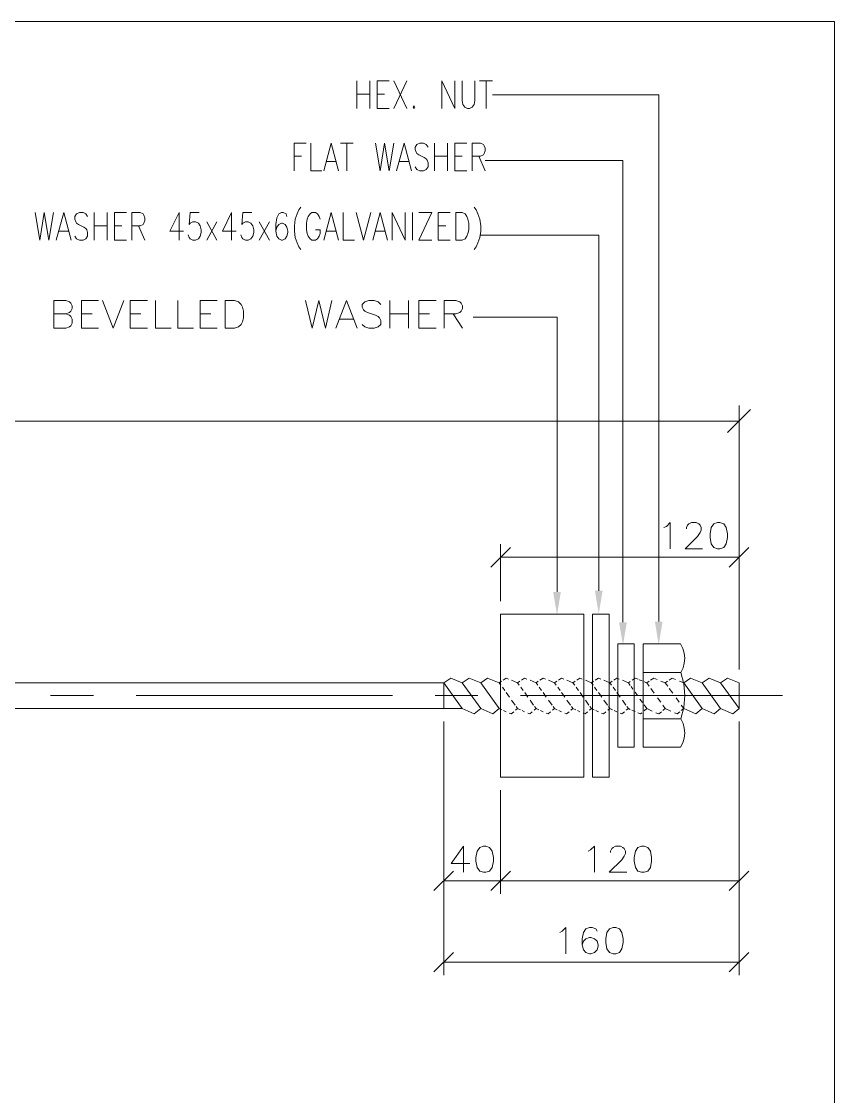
# Model space of a CAD drawing. Header units: millimetres. Extents: x 2 to 579, y 1 to 405.
# Drawn here: x 200 to 247.6, y 156.6 to 219.5 of the extents above; entities that cross this region are included whole.
import ezdxf

# ---------------------------------------------------------------- set-up
doc = ezdxf.new("R2010")
doc.units = ezdxf.units.MM
doc.linetypes.add('XKITLINE00', pattern=[0])
doc.layers.add('GraphicObject', color=6, linetype='Continuous', lineweight=0)
doc.layers.add('LinkedObject', color=7, linetype='Continuous', lineweight=0)

# ---------------------------------------------------------------- blocks, each defined once
blk = doc.blocks.new('*A3')
at = {"layer": 'GraphicObject', "color": 3, "linetype": 'XKITLINE00', "lineweight": 0}
for p, q in [((247.574, 219.485), (113.014, 219.485)), ((247.574, 80.533), (247.574, 219.485))]:
    blk.add_line(p, q, dxfattribs=at)
blk = doc.blocks.new('*A4')
at = {"layer": 'LinkedObject'}
for points in [[(231.561, 186.098), (231.336, 184.748), (231.111, 186.098)], [(234.004, 186.159), (233.779, 184.809), (233.554, 186.159)], [(235.418, 184.319), (235.193, 182.969), (234.968, 184.319)], [(237.512, 184.359), (237.287, 183.009), (237.062, 184.359)]]:
    blk.add_hatch(color=1, dxfattribs=at).paths.add_polyline_path(points, flags=17)
at = {"layer": 'LinkedObject', "color": 2, "linetype": 'XKITLINE00', "lineweight": 0}
for p, q in [((219.623, 216.011), (219.623, 214.391)), ((220.379, 216.011), (220.379, 214.391)), ((220.811, 214.391), (220.811, 216.011)), ((220.811, 216.011), (221.513, 216.011)), ((222.539, 216.011), (221.783, 214.391)), ((221.783, 216.011), (222.539, 214.391)), ((224.591, 214.391), (224.591, 216.011)), ((224.591, 216.011), (225.347, 214.391)), ((225.347, 214.391), (225.347, 216.011)), ((225.779, 216.011), (225.779, 214.854)), ((226.535, 214.854), (226.535, 216.011)), ((226.805, 216.011), (227.561, 216.011)), ((227.183, 216.011), (227.183, 214.391)), ((219.623, 215.24), (220.379, 215.24)), ((220.811, 215.24), (221.243, 215.24)), ((225.779, 214.854), (225.833, 214.623)), ((225.833, 214.623), (225.941, 214.468)), ((226.373, 214.468), (226.481, 214.623)), ((226.481, 214.623), (226.535, 214.854)), ((221.513, 214.391), (220.811, 214.391)), ((222.971, 214.546), (222.917, 214.468)), ((222.917, 214.468), (222.971, 214.391)), ((223.025, 214.468), (222.971, 214.546)), ((222.971, 214.391), (223.025, 214.468)), ((225.941, 214.468), (226.103, 214.391)), ((226.103, 214.391), (226.211, 214.391)), ((226.211, 214.391), (226.373, 214.468)), ((215.957, 210.75), (215.957, 212.37)), ((215.957, 212.37), (216.659, 212.37)), ((216.929, 212.37), (216.929, 210.75)), ((217.685, 210.75), (218.117, 212.37)), ((218.117, 212.37), (218.549, 210.75)), ((218.657, 212.37), (219.413, 212.37)), ((219.035, 212.37), (219.035, 210.75)), ((220.709, 212.37), (220.979, 210.75)), ((220.979, 210.75), (221.249, 212.37)), ((221.249, 212.37), (221.519, 210.75)), ((221.519, 210.75), (221.789, 212.37)), ((221.951, 210.75), (222.383, 212.37)), ((222.383, 212.37), (222.815, 210.75)), ((223.031, 212.138), (223.139, 212.293)), ((223.031, 211.984), (223.031, 212.138)), ((223.139, 212.293), (223.301, 212.37)), ((223.301, 212.37), (223.517, 212.37)), ((223.517, 212.37), (223.679, 212.293)), ((223.679, 212.293), (223.787, 212.138)), ((224.165, 212.37), (224.165, 210.75)), ((224.921, 212.37), (224.921, 210.75)), ((225.353, 210.75), (225.353, 212.37)), ((225.353, 212.37), (226.055, 212.37)), ((226.379, 210.75), (226.379, 212.37)), ((226.379, 212.37), (226.865, 212.37)), ((226.865, 212.37), (227.027, 212.293)), ((227.027, 212.293), (227.081, 212.216)), ((227.081, 212.216), (227.135, 212.061)), ((215.957, 211.598), (216.389, 211.598)), ((223.085, 211.83), (223.031, 211.984)), ((223.139, 211.753), (223.085, 211.83)), ((223.247, 211.676), (223.139, 211.753)), ((223.571, 211.521), (223.247, 211.676)), ((223.679, 211.444), (223.571, 211.521)), ((223.733, 211.367), (223.679, 211.444)), ((224.165, 211.598), (224.921, 211.598)), ((225.353, 211.598), (225.785, 211.598)), ((226.865, 211.598), (226.379, 211.598)), ((226.757, 211.598), (227.135, 210.75)), ((227.027, 211.676), (226.865, 211.598)), ((227.081, 211.753), (227.027, 211.676)), ((227.135, 211.907), (227.081, 211.753)), ((227.135, 212.061), (227.135, 211.907)), ((217.847, 211.29), (218.387, 211.29)), ((222.113, 211.29), (222.653, 211.29)), ((223.031, 210.981), (223.139, 210.827)), ((223.139, 210.827), (223.301, 210.75)), ((223.517, 210.75), (223.679, 210.827)), ((223.679, 210.827), (223.787, 210.981)), ((223.787, 211.213), (223.733, 211.367)), ((223.787, 210.981), (223.787, 211.213)), ((216.929, 210.75), (217.577, 210.75)), ((223.301, 210.75), (223.517, 210.75)), ((226.055, 210.75), (225.353, 210.75)), ((200.792, 208.3), (201.062, 206.68)), ((201.062, 206.68), (201.332, 208.3)), ((201.332, 208.3), (201.602, 206.68)), ((201.602, 206.68), (201.872, 208.3)), ((202.034, 206.68), (202.466, 208.3)), ((202.466, 208.3), (202.898, 206.68)), ((203.222, 208.223), (203.384, 208.3)), ((203.384, 208.3), (203.6, 208.3)), ((203.6, 208.3), (203.762, 208.223)), ((204.248, 208.3), (204.248, 206.68)), ((205.004, 208.3), (205.004, 206.68)), ((205.436, 206.68), (205.436, 208.3)), ((205.436, 208.3), (206.138, 208.3)), ((206.462, 206.68), (206.462, 208.3)), ((206.462, 208.3), (206.948, 208.3)), ((206.948, 208.3), (207.11, 208.223)), ((209.216, 208.3), (208.676, 207.22)), ((209.216, 206.68), (209.216, 208.3)), ((209.81, 207.606), (209.864, 208.3)), ((209.864, 208.3), (210.404, 208.3)), ((212.294, 208.3), (211.754, 207.22)), ((212.294, 206.68), (212.294, 208.3)), ((212.888, 207.606), (212.942, 208.3)), ((212.942, 208.3), (213.482, 208.3)), ((215.21, 208.3), (215.048, 208.223)), ((215.318, 208.3), (215.21, 208.3)), ((215.48, 208.223), (215.318, 208.3)), ((216.128, 208.223), (216.236, 208.454)), ((216.236, 208.454), (216.344, 208.609)), ((216.992, 208.3), (216.884, 208.223)), ((217.208, 208.3), (216.992, 208.3)), ((217.316, 208.223), (217.208, 208.3)), ((217.694, 206.68), (218.126, 208.3)), ((218.126, 208.3), (218.558, 206.68)), ((218.828, 208.3), (218.828, 206.68)), ((219.584, 208.3), (220.016, 206.68)), ((220.016, 206.68), (220.448, 208.3)), ((220.556, 206.68), (220.988, 208.3)), ((220.988, 208.3), (221.42, 206.68)), ((221.69, 206.68), (221.69, 208.3)), ((221.69, 208.3), (222.446, 206.68)), ((222.446, 206.68), (222.446, 208.3)), ((222.878, 208.3), (222.878, 206.68)), ((223.256, 208.3), (224.012, 208.3)), ((224.012, 208.3), (223.256, 206.68)), ((224.39, 206.68), (224.39, 208.3)), ((224.39, 208.3), (225.092, 208.3)), ((225.416, 206.68), (225.416, 208.3)), ((225.416, 208.3), (225.794, 208.3)), ((225.794, 208.3), (225.956, 208.223)), ((226.604, 208.454), (226.496, 208.609)), ((226.712, 208.223), (226.604, 208.454)), ((203.114, 208.069), (203.222, 208.223)), ((203.114, 207.914), (203.114, 208.069)), ((203.168, 207.76), (203.114, 207.914)), ((203.222, 207.683), (203.168, 207.76)), ((203.33, 207.606), (203.222, 207.683)), ((203.762, 208.223), (203.87, 208.069)), ((207.11, 208.223), (207.164, 208.146)), ((207.164, 207.683), (207.11, 207.606)), ((207.164, 208.146), (207.218, 207.991)), ((207.218, 207.837), (207.164, 207.683)), ((207.218, 207.991), (207.218, 207.837)), ((209.864, 207.683), (209.81, 207.606)), ((210.026, 207.76), (209.864, 207.683)), ((210.188, 207.76), (210.026, 207.76)), ((210.35, 207.683), (210.188, 207.76)), ((210.458, 207.529), (210.35, 207.683)), ((211.43, 207.76), (210.836, 206.68)), ((210.836, 207.76), (211.43, 206.68)), ((212.942, 207.683), (212.888, 207.606)), ((213.104, 207.76), (212.942, 207.683)), ((213.266, 207.76), (213.104, 207.76)), ((213.428, 207.683), (213.266, 207.76)), ((213.536, 207.529), (213.428, 207.683)), ((214.508, 207.76), (213.914, 206.68)), ((213.914, 207.76), (214.508, 206.68)), ((214.94, 207.991), (214.886, 207.606)), ((215.048, 208.223), (214.94, 207.991)), ((215.21, 207.683), (215.048, 207.606)), ((215.264, 207.683), (215.21, 207.683)), ((215.426, 207.606), (215.264, 207.683)), ((215.534, 208.069), (215.48, 208.223)), ((215.966, 207.529), (216.02, 207.914)), ((216.02, 207.914), (216.128, 208.223)), ((216.722, 207.914), (216.668, 207.683)), ((216.668, 207.683), (216.668, 207.297)), ((216.776, 208.069), (216.722, 207.914)), ((216.884, 208.223), (216.776, 208.069)), ((217.424, 208.069), (217.316, 208.223)), ((217.478, 207.914), (217.424, 208.069)), ((225.956, 208.223), (226.064, 208.069)), ((226.064, 208.069), (226.118, 207.914)), ((226.118, 207.914), (226.172, 207.683)), ((226.172, 207.683), (226.172, 207.297)), ((226.82, 207.914), (226.712, 208.223)), ((226.874, 207.529), (226.82, 207.914)), ((202.196, 207.22), (202.736, 207.22)), ((203.654, 207.451), (203.33, 207.606)), ((203.762, 207.374), (203.654, 207.451)), ((203.816, 207.297), (203.762, 207.374)), ((203.87, 207.143), (203.816, 207.297)), ((203.87, 206.911), (203.87, 207.143)), ((204.248, 207.529), (205.004, 207.529)), ((205.436, 207.529), (205.868, 207.529)), ((206.948, 207.529), (206.462, 207.529)), ((206.84, 207.529), (207.218, 206.68)), ((207.11, 207.606), (206.948, 207.529)), ((208.676, 207.22), (209.486, 207.22)), ((210.512, 207.297), (210.458, 207.529)), ((210.458, 206.911), (210.512, 207.143)), ((210.512, 207.143), (210.512, 207.297)), ((211.754, 207.22), (212.564, 207.22)), ((213.59, 207.297), (213.536, 207.529)), ((213.536, 206.911), (213.59, 207.143)), ((213.59, 207.143), (213.59, 207.297)), ((214.886, 207.606), (214.886, 207.22)), ((214.94, 207.451), (214.886, 207.22)), ((214.886, 207.22), (214.94, 206.911)), ((215.048, 207.606), (214.94, 207.451)), ((215.534, 207.451), (215.426, 207.606)), ((215.588, 207.22), (215.534, 207.451)), ((215.534, 206.911), (215.588, 207.143)), ((215.588, 207.143), (215.588, 207.22)), ((215.966, 207.22), (215.966, 207.529)), ((216.02, 206.834), (215.966, 207.22)), ((216.668, 207.297), (216.722, 207.066)), ((216.722, 207.066), (216.776, 206.911)), ((217.478, 207.297), (217.208, 207.297)), ((217.424, 206.911), (217.478, 207.066)), ((217.478, 207.066), (217.478, 207.297)), ((217.856, 207.22), (218.396, 207.22)), ((220.718, 207.22), (221.258, 207.22)), ((224.39, 207.529), (224.822, 207.529)), ((226.118, 207.066), (226.064, 206.911)), ((226.172, 207.297), (226.118, 207.066)), ((226.82, 206.834), (226.874, 207.22)), ((226.874, 207.22), (226.874, 207.529)), ((203.114, 206.911), (203.222, 206.757)), ((203.222, 206.757), (203.384, 206.68)), ((203.384, 206.68), (203.6, 206.68)), ((203.6, 206.68), (203.762, 206.757)), ((203.762, 206.757), (203.87, 206.911)), ((206.138, 206.68), (205.436, 206.68)), ((209.756, 206.989), (209.81, 206.834)), ((209.81, 206.834), (209.864, 206.757)), ((209.864, 206.757), (210.026, 206.68)), ((210.026, 206.68), (210.188, 206.68)), ((210.188, 206.68), (210.35, 206.757)), ((210.35, 206.757), (210.458, 206.911)), ((212.834, 206.989), (212.888, 206.834)), ((212.888, 206.834), (212.942, 206.757)), ((212.942, 206.757), (213.104, 206.68)), ((213.104, 206.68), (213.266, 206.68)), ((213.266, 206.68), (213.428, 206.757)), ((213.428, 206.757), (213.536, 206.911)), ((214.94, 206.911), (215.048, 206.757)), ((215.048, 206.757), (215.21, 206.68)), ((215.21, 206.68), (215.264, 206.68)), ((215.264, 206.68), (215.426, 206.757)), ((215.426, 206.757), (215.534, 206.911)), ((216.128, 206.526), (216.02, 206.834)), ((216.236, 206.294), (216.128, 206.526)), ((216.776, 206.911), (216.884, 206.757)), ((216.884, 206.757), (216.992, 206.68)), ((216.992, 206.68), (217.208, 206.68)), ((217.208, 206.68), (217.316, 206.757)), ((217.316, 206.757), (217.424, 206.911)), ((218.828, 206.68), (219.476, 206.68)), ((223.256, 206.68), (224.012, 206.68)), ((225.092, 206.68), (224.39, 206.68)), ((225.794, 206.68), (225.416, 206.68)), ((225.956, 206.757), (225.794, 206.68)), ((226.064, 206.911), (225.956, 206.757)), ((226.604, 206.294), (226.712, 206.526)), ((226.712, 206.526), (226.82, 206.834)), ((216.344, 206.14), (216.236, 206.294)), ((226.496, 206.14), (226.604, 206.294)), ((201.891, 201.525), (201.891, 203.145)), ((201.891, 203.145), (202.585, 203.145)), ((202.585, 203.145), (202.816, 203.068)), ((202.816, 203.068), (202.893, 202.99)), ((202.893, 202.99), (202.971, 202.836)), ((202.971, 202.682), (202.893, 202.528)), ((202.971, 202.836), (202.971, 202.682)), ((203.511, 201.525), (203.511, 203.145)), ((203.511, 203.145), (204.513, 203.145)), ((204.745, 203.145), (205.362, 201.525)), ((205.362, 201.525), (205.979, 203.145)), ((206.365, 201.525), (206.365, 203.145)), ((206.365, 203.145), (207.368, 203.145)), ((207.831, 203.145), (207.831, 201.525)), ((209.142, 203.145), (209.142, 201.525)), ((210.453, 201.525), (210.453, 203.145)), ((210.453, 203.145), (211.456, 203.145)), ((211.919, 201.525), (211.919, 203.145)), ((211.919, 203.145), (212.459, 203.145)), ((212.459, 203.145), (212.691, 203.068)), ((212.691, 203.068), (212.845, 202.913)), ((212.845, 202.913), (212.922, 202.759)), ((212.922, 202.759), (212.999, 202.528)), ((216.625, 203.145), (217.011, 201.525)), ((217.011, 201.525), (217.396, 203.145)), ((217.396, 203.145), (217.782, 201.525)), ((217.782, 201.525), (218.168, 203.145)), ((218.399, 201.525), (219.016, 203.145)), ((219.016, 203.145), (219.633, 201.525)), ((219.942, 202.913), (220.096, 203.068)), ((219.942, 202.759), (219.942, 202.913)), ((220.019, 202.605), (219.942, 202.759)), ((220.096, 203.068), (220.328, 203.145)), ((220.328, 203.145), (220.636, 203.145)), ((220.636, 203.145), (220.868, 203.068)), ((220.868, 203.068), (221.022, 202.913)), ((221.562, 203.145), (221.562, 201.525)), ((222.642, 203.145), (222.642, 201.525)), ((223.259, 201.525), (223.259, 203.145)), ((223.259, 203.145), (224.262, 203.145)), ((224.725, 201.525), (224.725, 203.145)), ((224.725, 203.145), (225.419, 203.145)), ((225.419, 203.145), (225.651, 203.068)), ((225.651, 203.068), (225.728, 202.99)), ((225.728, 202.99), (225.805, 202.836)), ((225.805, 202.682), (225.728, 202.528)), ((225.805, 202.836), (225.805, 202.682)), ((202.585, 202.373), (201.891, 202.373)), ((201.891, 202.373), (202.585, 202.373)), ((202.816, 202.45), (202.585, 202.373)), ((202.585, 202.373), (202.816, 202.296)), ((202.893, 202.528), (202.816, 202.45)), ((202.816, 202.296), (202.893, 202.219)), ((202.893, 202.219), (202.971, 202.065)), ((202.971, 202.065), (202.971, 201.833)), ((203.511, 202.373), (204.128, 202.373)), ((206.365, 202.373), (206.982, 202.373)), ((210.453, 202.373), (211.071, 202.373)), ((212.999, 202.142), (212.922, 201.91)), ((212.999, 202.528), (212.999, 202.142)), ((218.631, 202.065), (219.402, 202.065)), ((220.096, 202.528), (220.019, 202.605)), ((220.251, 202.45), (220.096, 202.528)), ((220.713, 202.296), (220.251, 202.45)), ((220.868, 202.219), (220.713, 202.296)), ((220.945, 202.142), (220.868, 202.219)), ((221.022, 201.988), (220.945, 202.142)), ((221.562, 202.373), (222.642, 202.373)), ((223.259, 202.373), (223.876, 202.373)), ((225.419, 202.373), (224.725, 202.373)), ((225.265, 202.373), (225.805, 201.525)), ((225.651, 202.45), (225.419, 202.373)), ((225.728, 202.528), (225.651, 202.45)), ((202.585, 201.525), (201.891, 201.525)), ((202.816, 201.602), (202.585, 201.525)), ((202.893, 201.679), (202.816, 201.602)), ((202.971, 201.833), (202.893, 201.679)), ((204.513, 201.525), (203.511, 201.525)), ((207.368, 201.525), (206.365, 201.525)), ((207.831, 201.525), (208.756, 201.525)), ((209.142, 201.525), (210.068, 201.525)), ((211.456, 201.525), (210.453, 201.525)), ((212.459, 201.525), (211.919, 201.525)), ((212.691, 201.602), (212.459, 201.525)), ((212.845, 201.756), (212.691, 201.602)), ((212.922, 201.91), (212.845, 201.756)), ((219.942, 201.756), (220.096, 201.602)), ((220.096, 201.602), (220.328, 201.525)), ((220.328, 201.525), (220.636, 201.525)), ((220.636, 201.525), (220.868, 201.602)), ((220.868, 201.602), (221.022, 201.756)), ((221.022, 201.756), (221.022, 201.988)), ((224.262, 201.525), (223.259, 201.525))]:
    blk.add_line(p, q, dxfattribs=at)
at = {"layer": 'LinkedObject', "color": 1, "linetype": 'XKITLINE00', "lineweight": 0}
for p, q in [((237.287, 215.201), (227.565, 215.201)), ((237.287, 184.359), (237.287, 215.201)), ((235.193, 211.353), (227.139, 211.353)), ((235.193, 184.319), (235.193, 211.353)), ((233.779, 206.969), (226.878, 206.969)), ((233.779, 186.159), (233.779, 206.969)), ((231.336, 202.181), (226.43, 202.181)), ((231.336, 186.098), (231.336, 202.181)), ((241.99, 181.68), (241.99, 196.997)), ((241.315, 195.422), (242.665, 196.772)), ((241.99, 196.097), (119.515, 196.097)), ((228.037, 185.552), (228.037, 188.887)), ((241.99, 181.545), (241.99, 188.887)), ((228.61, 188.696), (227.463, 187.548)), ((241.416, 187.548), (242.564, 188.696)), ((228.037, 188.122), (241.99, 188.122)), ((224.71, 178.501), (224.71, 163.655)), ((224.71, 178.457), (224.71, 168.418)), ((241.99, 178.501), (241.99, 163.655)), ((241.99, 177.421), (241.99, 168.418)), ((228.037, 174.493), (228.037, 168.418)), ((228.037, 173.361), (228.037, 168.418)), ((225.284, 169.757), (224.136, 168.61)), ((227.463, 168.61), (228.61, 169.757)), ((228.61, 169.757), (227.463, 168.61)), ((241.416, 168.61), (242.564, 169.757)), ((224.71, 169.183), (228.037, 169.183)), ((228.037, 169.183), (241.99, 169.183)), ((225.284, 164.994), (224.136, 163.847)), ((241.416, 163.847), (242.564, 164.994)), ((241.99, 164.42), (224.71, 164.42))]:
    blk.add_line(p, q, dxfattribs=at)
at = {"layer": 'LinkedObject', "color": 7, "linetype": 'XKITLINE00', "lineweight": 0}
for p, q in [((237.739, 189.931), (237.958, 190.149)), ((237.958, 190.149), (237.958, 188.619)), ((238.978, 190.004), (239.051, 190.076)), ((239.051, 190.076), (239.197, 190.149)), ((239.197, 190.149), (239.488, 190.149)), ((239.488, 190.149), (239.634, 190.076)), ((239.634, 190.076), (239.707, 190.004)), ((240.508, 190.076), (240.362, 189.858)), ((240.727, 190.149), (240.508, 190.076)), ((240.872, 190.149), (240.727, 190.149)), ((241.091, 190.076), (240.872, 190.149)), ((241.237, 189.858), (241.091, 190.076)), ((237.594, 189.858), (237.739, 189.931)), ((238.905, 189.858), (238.978, 190.004)), ((238.905, 189.785), (238.905, 189.858)), ((239.707, 189.566), (239.561, 189.348)), ((239.707, 190.004), (239.779, 189.858)), ((239.779, 189.712), (239.707, 189.566)), ((239.779, 189.858), (239.779, 189.712)), ((240.362, 189.858), (240.289, 189.494)), ((240.289, 189.494), (240.289, 189.275)), ((241.309, 189.494), (241.237, 189.858)), ((241.309, 189.275), (241.309, 189.494)), ((239.561, 189.348), (238.832, 188.619)), ((240.289, 189.275), (240.362, 188.911)), ((240.362, 188.911), (240.508, 188.692)), ((241.091, 188.692), (241.237, 188.911)), ((241.237, 188.911), (241.309, 189.275)), ((238.832, 188.619), (239.852, 188.619)), ((240.508, 188.692), (240.727, 188.619)), ((240.727, 188.619), (240.872, 188.619)), ((240.872, 188.619), (241.091, 188.692)), ((241.99, 188.122), (241.99, 188.122)), ((228.037, 184.787), (228.037, 184.787)), ((136.795, 180.78), (224.71, 180.78)), ((225.117, 181.049), (224.71, 180.78)), ((225.117, 181.049), (224.71, 180.78)), ((225.79, 179.266), (224.71, 180.78)), ((224.71, 180.78), (224.71, 179.266)), ((225.79, 179.266), (224.71, 180.78)), ((225.79, 180.78), (225.117, 181.049)), ((225.79, 180.78), (225.117, 181.049)), ((226.197, 181.049), (225.79, 180.78)), ((226.197, 181.049), (225.79, 180.78)), ((226.87, 179.266), (225.79, 180.78)), ((226.87, 179.266), (225.79, 180.78)), ((226.87, 180.78), (226.197, 181.049)), ((226.87, 180.78), (226.197, 181.049)), ((227.277, 181.049), (226.87, 180.78)), ((227.95, 179.266), (226.87, 180.78)), ((227.95, 180.78), (227.277, 181.049)), ((228.08, 180.866), (227.95, 180.78)), ((228.05, 180.639), (227.95, 180.78)), ((228.357, 181.049), (228.176, 180.929)), ((228.497, 180.993), (228.357, 181.049)), ((229.03, 180.78), (228.68, 180.92)), ((229.16, 180.866), (229.03, 180.78)), ((229.13, 180.639), (229.03, 180.78)), ((229.437, 181.049), (229.256, 180.929)), ((229.577, 180.993), (229.437, 181.049)), ((230.11, 180.78), (229.76, 180.92)), ((230.24, 180.866), (230.11, 180.78)), ((230.21, 180.639), (230.11, 180.78)), ((230.517, 181.049), (230.336, 180.929)), ((230.657, 180.993), (230.517, 181.049)), ((231.19, 180.78), (230.84, 180.92)), ((231.32, 180.866), (231.19, 180.78)), ((231.29, 180.639), (231.19, 180.78)), ((231.597, 181.049), (231.416, 180.929)), ((231.737, 180.993), (231.597, 181.049)), ((232.27, 180.78), (231.92, 180.92)), ((232.4, 180.866), (232.27, 180.78)), ((232.37, 180.639), (232.27, 180.78)), ((232.677, 181.049), (232.496, 180.929)), ((232.817, 180.993), (232.677, 181.049)), ((233.35, 180.78), (233, 180.92)), ((233.48, 180.866), (233.35, 180.78)), ((233.45, 180.639), (233.35, 180.78)), ((233.757, 181.049), (233.576, 180.929)), ((233.897, 180.993), (233.757, 181.049)), ((234.43, 180.78), (234.08, 180.92)), ((234.56, 180.866), (234.43, 180.78)), ((234.53, 180.639), (234.43, 180.78)), ((234.837, 181.049), (234.656, 180.929)), ((234.977, 180.993), (234.837, 181.049)), ((235.51, 180.78), (235.16, 180.92)), ((235.625, 180.856), (235.51, 180.78)), ((235.625, 180.619), (235.51, 180.78)), ((235.917, 181.049), (235.733, 180.928)), ((236.079, 180.984), (235.917, 181.049)), ((236.32, 180.888), (236.149, 180.956)), ((236.59, 180.78), (236.444, 180.838)), ((236.728, 180.871), (236.59, 180.78)), ((236.737, 180.574), (236.59, 180.78)), ((236.997, 181.049), (236.813, 180.927)), ((237.19, 180.972), (236.997, 181.049)), ((237.67, 180.78), (237.421, 180.879)), ((237.808, 180.871), (237.67, 180.78)), ((237.817, 180.574), (237.67, 180.78)), ((238.077, 181.049), (237.893, 180.927)), ((238.27, 180.972), (238.077, 181.049)), ((238.75, 180.78), (238.501, 180.879)), ((239.157, 181.049), (238.75, 180.78)), ((239.83, 179.266), (238.75, 180.78)), ((239.83, 180.78), (239.157, 181.049)), ((240.237, 181.049), (239.83, 180.78)), ((240.91, 179.266), (239.83, 180.78)), ((240.91, 180.78), (240.237, 181.049)), ((241.317, 181.049), (240.91, 180.78)), ((241.99, 179.266), (240.91, 180.78)), ((241.99, 180.78), (241.317, 181.049)), ((241.99, 180.78), (241.99, 180.78)), ((241.99, 180.78), (241.99, 180.78)), ((241.99, 180.78), (241.99, 179.266)), ((228.273, 180.327), (228.137, 180.518)), ((228.55, 179.939), (228.364, 180.2)), ((229.353, 180.327), (229.217, 180.518)), ((229.63, 179.939), (229.444, 180.2)), ((230.433, 180.327), (230.297, 180.518)), ((230.71, 179.939), (230.524, 180.2)), ((231.513, 180.327), (231.377, 180.518)), ((231.79, 179.939), (231.604, 180.2)), ((232.593, 180.327), (232.457, 180.518)), ((232.87, 179.939), (232.684, 180.2)), ((233.673, 180.327), (233.537, 180.518)), ((233.95, 179.939), (233.764, 180.2)), ((234.753, 180.327), (234.617, 180.518)), ((235.03, 179.939), (234.844, 180.2)), ((235.779, 180.402), (235.674, 180.55)), ((236.05, 180.023), (235.903, 180.229)), ((237.027, 180.167), (236.827, 180.448)), ((238.107, 180.167), (237.907, 180.448)), ((227.95, 179.266), (227.865, 179.386)), ((228.884, 179.47), (228.679, 179.757)), ((229.03, 179.266), (228.945, 179.386)), ((229.964, 179.47), (229.759, 179.757)), ((230.11, 179.266), (230.025, 179.386)), ((231.044, 179.47), (230.839, 179.757)), ((231.19, 179.266), (231.105, 179.386)), ((232.124, 179.47), (231.919, 179.757)), ((232.27, 179.266), (232.185, 179.386)), ((233.204, 179.47), (232.999, 179.757)), ((233.35, 179.266), (233.265, 179.386)), ((234.284, 179.47), (234.079, 179.757)), ((234.43, 179.266), (234.345, 179.386)), ((235.364, 179.47), (235.159, 179.757)), ((235.51, 179.266), (235.425, 179.386)), ((236.332, 179.627), (236.192, 179.823)), ((236.59, 179.266), (236.439, 179.478)), ((237.407, 179.634), (237.22, 179.896)), ((237.67, 179.266), (237.525, 179.469)), ((238.487, 179.634), (238.3, 179.896)), ((238.75, 179.266), (238.605, 179.469)), ((224.71, 179.266), (135.715, 179.266)), ((224.71, 179.266), (224.71, 179.266)), ((224.71, 179.266), (225.79, 179.266)), ((224.71, 179.222), (224.71, 179.222)), ((225.79, 179.266), (226.496, 178.95)), ((225.79, 179.266), (226.496, 178.95)), ((226.496, 178.95), (226.87, 179.266)), ((226.496, 178.95), (226.87, 179.266)), ((226.87, 179.266), (227.576, 178.95)), ((227.576, 178.95), (227.95, 179.266)), ((227.95, 179.266), (228.11, 179.194)), ((228.209, 179.15), (228.356, 179.084)), ((228.545, 179), (228.656, 178.95)), ((228.656, 178.95), (228.801, 179.072)), ((228.91, 179.165), (229.03, 179.266)), ((229.03, 179.266), (229.19, 179.194)), ((229.289, 179.15), (229.436, 179.084)), ((229.625, 179), (229.736, 178.95)), ((229.736, 178.95), (229.881, 179.072)), ((229.99, 179.165), (230.11, 179.266)), ((230.11, 179.266), (230.27, 179.194)), ((230.369, 179.15), (230.516, 179.084)), ((230.705, 179), (230.816, 178.95)), ((230.816, 178.95), (230.961, 179.072)), ((231.07, 179.165), (231.19, 179.266)), ((231.19, 179.266), (231.35, 179.194)), ((231.449, 179.15), (231.596, 179.084)), ((231.785, 179), (231.896, 178.95)), ((231.896, 178.95), (232.041, 179.072)), ((232.15, 179.165), (232.27, 179.266)), ((232.27, 179.266), (232.43, 179.194)), ((232.529, 179.15), (232.676, 179.084)), ((232.865, 179), (232.976, 178.95)), ((232.976, 178.95), (233.121, 179.072)), ((233.23, 179.165), (233.35, 179.266)), ((233.35, 179.266), (233.51, 179.194)), ((233.609, 179.15), (233.756, 179.084)), ((233.945, 179), (234.056, 178.95)), ((234.056, 178.95), (234.201, 179.072)), ((234.31, 179.165), (234.43, 179.266)), ((234.43, 179.266), (234.59, 179.194)), ((234.689, 179.15), (234.836, 179.084)), ((235.025, 179), (235.136, 178.95)), ((235.136, 178.95), (235.281, 179.072)), ((235.39, 179.165), (235.51, 179.266)), ((235.51, 179.266), (235.625, 179.214)), ((235.717, 179.173), (235.905, 179.089)), ((236.057, 179.021), (236.216, 178.95)), ((236.216, 178.95), (236.304, 179.025)), ((236.427, 179.128), (236.59, 179.266)), ((236.59, 179.266), (236.91, 179.122)), ((237.128, 179.025), (237.296, 178.95)), ((237.296, 178.95), (237.442, 179.073)), ((237.527, 179.145), (237.67, 179.266)), ((237.67, 179.266), (237.99, 179.122)), ((238.208, 179.025), (238.376, 178.95)), ((238.376, 178.95), (238.522, 179.073)), ((238.607, 179.145), (238.75, 179.266)), ((238.75, 179.266), (239.456, 178.95)), ((239.456, 178.95), (239.83, 179.266)), ((239.83, 179.266), (240.536, 178.95)), ((240.536, 178.95), (240.91, 179.266)), ((240.91, 179.266), (241.616, 178.95)), ((241.616, 178.95), (241.99, 179.266)), ((241.99, 179.266), (241.99, 179.266)), ((241.99, 178.186), (241.99, 178.186)), ((228.037, 175.258), (228.037, 175.258)), ((228.037, 174.126), (228.037, 174.126)), ((225.863, 171.211), (225.135, 170.191)), ((225.863, 169.681), (225.863, 171.211)), ((227.029, 171.211), (226.811, 171.138)), ((227.175, 171.211), (227.029, 171.211)), ((227.393, 171.138), (227.175, 171.211)), ((233.301, 170.992), (233.52, 171.211)), ((233.52, 171.211), (233.52, 169.681)), ((234.613, 171.138), (234.758, 171.211)), ((234.758, 171.211), (235.05, 171.211)), ((235.05, 171.211), (235.196, 171.138)), ((236.288, 171.211), (236.07, 171.138)), ((236.434, 171.211), (236.288, 171.211)), ((236.653, 171.138), (236.434, 171.211)), ((226.665, 170.919), (226.592, 170.555)), ((226.592, 170.555), (226.592, 170.336)), ((226.811, 171.138), (226.665, 170.919)), ((227.539, 170.919), (227.393, 171.138)), ((227.612, 170.555), (227.539, 170.919)), ((227.612, 170.336), (227.612, 170.555)), ((233.156, 170.919), (233.301, 170.992)), ((234.467, 170.919), (234.54, 171.065)), ((234.467, 170.846), (234.467, 170.919)), ((234.54, 171.065), (234.613, 171.138)), ((235.268, 170.628), (235.123, 170.409)), ((235.196, 171.138), (235.268, 171.065)), ((235.268, 171.065), (235.341, 170.919)), ((235.341, 170.774), (235.268, 170.628)), ((235.341, 170.919), (235.341, 170.774)), ((235.924, 170.919), (235.851, 170.555)), ((235.851, 170.555), (235.851, 170.336)), ((236.07, 171.138), (235.924, 170.919)), ((236.798, 170.919), (236.653, 171.138)), ((236.871, 170.555), (236.798, 170.919)), ((236.871, 170.336), (236.871, 170.555)), ((225.135, 170.191), (226.228, 170.191)), ((226.592, 170.336), (226.665, 169.972)), ((226.665, 169.972), (226.811, 169.754)), ((227.393, 169.754), (227.539, 169.972)), ((227.539, 169.972), (227.612, 170.336)), ((235.123, 170.409), (234.394, 169.681)), ((235.851, 170.336), (235.924, 169.972)), ((235.924, 169.972), (236.07, 169.754)), ((236.653, 169.754), (236.798, 169.972)), ((236.798, 169.972), (236.871, 170.336)), ((226.811, 169.754), (227.029, 169.681)), ((227.029, 169.681), (227.175, 169.681)), ((227.175, 169.681), (227.393, 169.754)), ((234.394, 169.681), (235.414, 169.681)), ((236.07, 169.754), (236.288, 169.681)), ((236.288, 169.681), (236.434, 169.681)), ((236.434, 169.681), (236.653, 169.754)), ((228.037, 169.183), (228.037, 169.183)), ((241.99, 169.183), (241.99, 169.183)), ((231.492, 166.156), (231.638, 166.229)), ((231.638, 166.229), (231.857, 166.448)), ((231.857, 166.448), (231.857, 164.918)), ((232.877, 166.156), (232.804, 165.792)), ((233.022, 166.375), (232.877, 166.156)), ((233.241, 166.448), (233.022, 166.375)), ((233.387, 166.448), (233.241, 166.448)), ((233.605, 166.375), (233.387, 166.448)), ((233.678, 166.229), (233.605, 166.375)), ((234.261, 166.156), (234.188, 165.792)), ((234.407, 166.375), (234.261, 166.156)), ((234.625, 166.448), (234.407, 166.375)), ((234.771, 166.448), (234.625, 166.448)), ((234.989, 166.375), (234.771, 166.448)), ((235.135, 166.156), (234.989, 166.375)), ((235.208, 165.792), (235.135, 166.156)), ((232.804, 165.792), (232.804, 165.428)), ((232.877, 165.646), (232.804, 165.428)), ((233.022, 165.792), (232.877, 165.646)), ((233.241, 165.865), (233.022, 165.792)), ((233.314, 165.865), (233.241, 165.865)), ((233.532, 165.792), (233.314, 165.865)), ((233.678, 165.646), (233.532, 165.792)), ((233.751, 165.428), (233.678, 165.646)), ((234.188, 165.792), (234.188, 165.573)), ((234.188, 165.573), (234.261, 165.209)), ((235.135, 165.209), (235.208, 165.573)), ((235.208, 165.573), (235.208, 165.792)), ((232.804, 165.428), (232.877, 165.136)), ((232.877, 165.136), (233.022, 164.99)), ((233.022, 164.99), (233.241, 164.918)), ((233.241, 164.918), (233.314, 164.918)), ((233.314, 164.918), (233.532, 164.99)), ((233.532, 164.99), (233.678, 165.136)), ((233.678, 165.136), (233.751, 165.355)), ((233.751, 165.355), (233.751, 165.428)), ((234.261, 165.209), (234.407, 164.99)), ((234.407, 164.99), (234.625, 164.918)), ((234.625, 164.918), (234.771, 164.918)), ((234.771, 164.918), (234.989, 164.99)), ((234.989, 164.99), (235.135, 165.209)), ((224.71, 164.42), (224.71, 164.42))]:
    blk.add_line(p, q, dxfattribs=at)
at = {"layer": 'LinkedObject', "color": 6, "linetype": 'XKITLINE00', "lineweight": 0}
for p, q in [((228.037, 175.258), (228.037, 184.787)), ((232.903, 184.787), (228.037, 184.787)), ((232.903, 175.258), (232.903, 184.787)), ((233.421, 175.258), (233.421, 184.787)), ((234.38, 184.787), (233.421, 184.787)), ((234.38, 175.258), (234.38, 184.787)), ((234.898, 176.998), (234.898, 183.047)), ((235.857, 183.047), (234.898, 183.047)), ((235.857, 176.998), (235.857, 183.047)), ((236.376, 183.047), (236.376, 180.023)), ((236.376, 183.047), (238.568, 183.047)), ((238.698, 182.787), (238.568, 183.047)), ((238.779, 182.508), (238.698, 182.787)), ((238.809, 182.218), (238.779, 182.508)), ((238.71, 181.648), (238.785, 181.929)), ((238.785, 181.929), (238.809, 182.218)), ((238.585, 181.385), (236.376, 181.385)), ((238.585, 181.385), (238.71, 181.648)), ((238.752, 180.713), (238.585, 181.385)), ((238.808, 180.023), (238.752, 180.713)), ((201.704, 180.023), (204.204, 180.023)), ((206.704, 180.023), (221.704, 180.023)), ((224.204, 180.023), (226.704, 180.023)), ((229.204, 180.023), (244.53, 180.023)), ((236.376, 176.998), (236.376, 180.023)), ((238.752, 179.333), (238.808, 180.023)), ((238.585, 178.661), (238.752, 179.333)), ((238.585, 178.661), (236.376, 178.661)), ((238.71, 178.398), (238.585, 178.661)), ((238.785, 178.117), (238.71, 178.398)), ((238.809, 177.827), (238.785, 178.117)), ((238.698, 177.258), (238.779, 177.537)), ((238.779, 177.537), (238.809, 177.827)), ((235.857, 176.998), (234.898, 176.998)), ((236.376, 176.998), (238.568, 176.998)), ((238.568, 176.998), (238.698, 177.258)), ((232.903, 175.258), (228.037, 175.258)), ((234.38, 175.258), (233.421, 175.258))]:
    blk.add_line(p, q, dxfattribs=at)

msp = doc.modelspace()

# ---------------------------------------------------------------- block references
at = {"lineweight": 0}
for name in ['*A3', '*A4']:
    msp.add_blockref(name, (0, 0), dxfattribs=at)

doc.saveas('drawing.dxf')
